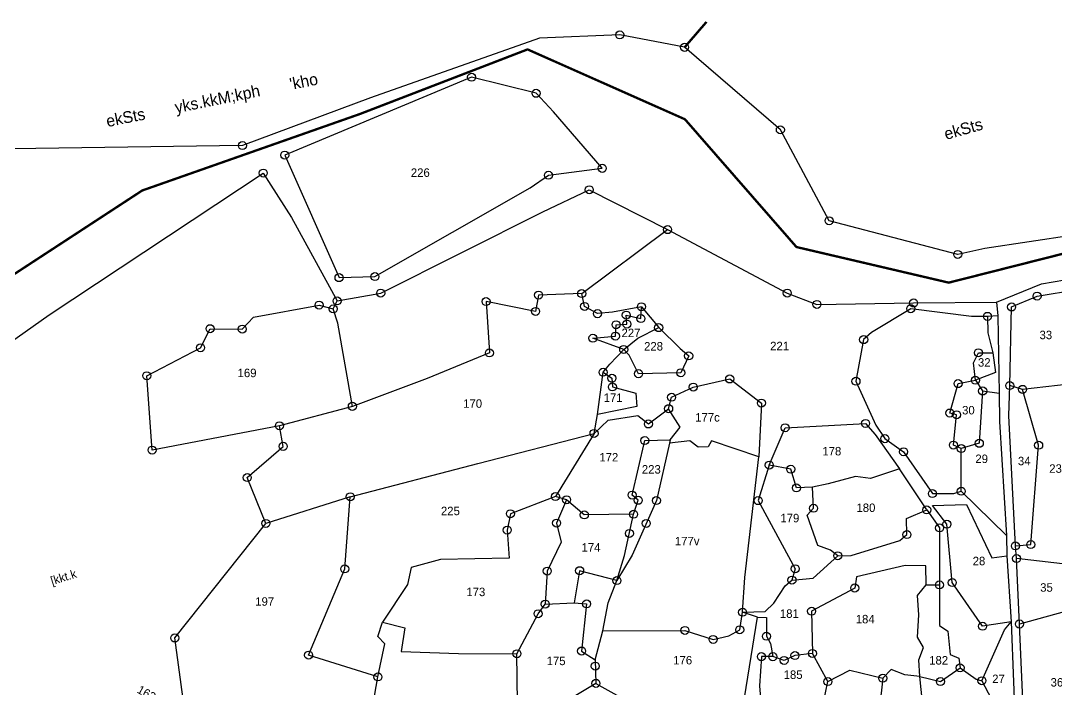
# Model space of a CAD drawing. Header units: feet. Extents: x 59 to 277694, y 0 to 2067228.
# Drawn here: x 176.5 to 396.4, y 360.6 to 502.6 of the extents above; entities that cross this region are included whole.
import ezdxf
from ezdxf.enums import TextEntityAlignment as Align

# ---------------------------------------------------------------- set-up
doc = ezdxf.new("R2010")
doc.units = ezdxf.units.FT
doc.header["$LTSCALE"] = 0.3
doc.header["$MEASUREMENT"] = 0
doc.linetypes.add('DASHDOT', pattern=[1, 0.5, -0.25, 0, -0.25])
doc.linetypes.add('DIVIDE', pattern=[1.25, 0.5, -0.25, 0, -0.25, 0, -0.25])
for name, color, linetype in [('OFF', 1, 'Continuous'), ('POLY_PARCEL', 6, 'Continuous'), ('POLY_ROAD', 30, 'Continuous'), ('POLY_WATER', 4, 'Continuous'), ('SYM_STONE', 1, 'Continuous'), ('TEXT_MAPIN', 7, 'Continuous'), ('TEXT_MAPOUT', 7, 'Continuous'), ('TEXT_PARCEL', 7, 'Continuous'), ('V_BOUND_STREAM_LINE', 7, 'DASHDOT'), ('V_DIVIDE_LINE', 7, 'DIVIDE')]:
    doc.layers.add(name, color=color, linetype=linetype)
doc.styles.add('TEXT_MAP', font='')
doc.styles.get('TEXT_MAP').set_extended_font_data('Kruti Dev 050')

# ---------------------------------------------------------------- blocks, each defined once
blk = doc.blocks.new('STONE')
blk.add_circle((0, 0), 0.851)

msp = doc.modelspace()

# ---------------------------------------------------------------- linework, layer by layer
at = {"layer": 'OFF'}
msp.add_lwpolyline([(332.95, 375.93), (329.76, 376.95)], dxfattribs=at)
at = {"layer": 'POLY_PARCEL'}
for points in [[(295.59, 444.67), (313.84, 458.25)], [(295.59, 444.67), (286.43, 444.36), (285.81, 440.89), (275.29, 442.98), (275.99, 432.06), (262.8, 426.59), (246.89, 420.71)], [(308.28, 441.88), (302.15, 440.71), (298.94, 440.4), (296.21, 441.95), (295.59, 444.67)], [(246.89, 420.71), (243.79, 438.41), (242.82, 441.42)], [(304.51, 432.79), (297.97, 435.19), (302.77, 435.63), (302.9, 438.05), (305.19, 438.17), (305.06, 440.09), (308.16, 439.35), (308.28, 441.88)], [(308.28, 441.88), (311.94, 437.43)], [(381.76, 439.83), (378.36, 439.83), (365.46, 441.46), (357.11, 436.38)], [(383.95, 439.92), (381.76, 439.83)], [(381.76, 439.83), (381.82, 436.36), (382.88, 432.09)], [(304.51, 432.79), (307.48, 435.2), (311.94, 437.43)], [(311.94, 437.43), (316.52, 432.97), (318.31, 431.43), (316.64, 427.84), (307.66, 427.65), (305.68, 431.55), (304.51, 432.79)], [(357.11, 436.38), (355.47, 434.88), (353.84, 426.03), (358.09, 416.68), (359.98, 413.84), (363.94, 411.05), (370.06, 402.17), (374.64, 402.17), (376.19, 402.67)], [(300.14, 427.94), (301.54, 429.69), (304.51, 432.79)], [(379.2, 426.26), (378.79, 429.93), (379.84, 432.09), (382.88, 432.09)], [(382.88, 432.09), (383.5, 427.89), (379.2, 426.26)], [(300.14, 427.94), (302.02, 426.69), (302.12, 424.83), (307.09, 423.53), (307.28, 420.64), (298.92, 418.95)], [(298.92, 418.95), (300.14, 427.94)], [(314.06, 420.21), (314.69, 422.63), (319.29, 424.79), (327.02, 426.52), (333.76, 421.41), (333.2, 410), (333.2, 410)], [(376.19, 411.74), (374.52, 412.48), (375.2, 418.91), (373.78, 419.29), (375.51, 425.53), (379.2, 426.26)], [(379.2, 426.26), (380.74, 423.97)], [(389.23, 424.32), (386.49, 425.12)], [(401.6, 425.69), (389.23, 424.32)], [(380.74, 423.97), (380.03, 412.85), (376.19, 411.74)], [(380.74, 423.97), (384.23, 423.49)], [(387.7, 391.04), (390.96, 391.33), (392.63, 412.43), (389.23, 424.32)], [(246.89, 420.71), (231.41, 416.59)], [(298.21, 414.95), (301.24, 417.77), (307.52, 418.78), (309.76, 416.96), (314.06, 420.21)], [(314.38, 413.62), (316.47, 416.29), (314.06, 420.21)], [(298.21, 414.95), (298.92, 418.95)], [(335.42, 408.21), (338.79, 416.15), (355.87, 417.08), (357.89, 414.73), (363.05, 407.43)], [(246.45, 401.49), (273.56, 408.55), (298.21, 414.95)], [(298.21, 414.95), (290.02, 401.54)], [(306.61, 397.77), (307.6, 400.74), (306.3, 401.85), (309, 413.44), (314.38, 413.62)], [(314.38, 413.62), (314.21, 412.9)], [(314.21, 412.9), (311.46, 400.7), (306.3, 389.11), (303.08, 383.69)], [(333.2, 410), (323.16, 413.38), (322.47, 412.08), (320.31, 412.02), (318.57, 413.38), (314.21, 412.9), (314.21, 412.9)], [(376.19, 402.67), (376.19, 411.74)], [(329.76, 376.95), (330.21, 384.33), (333.2, 410)], [(335.42, 408.21), (333.07, 400.67), (340.93, 386.19), (340.25, 383.78)], [(344.59, 403.57), (341.18, 403.39), (340, 407.35), (335.42, 408.21)], [(363.05, 407.43), (356.92, 405.4), (353.71, 405.82), (347.95, 404.21), (344.59, 403.57)], [(368.87, 398.71), (363.05, 407.43)], [(349.97, 388.97), (348.42, 390.15), (345.76, 391.14), (343.47, 397.57), (344.83, 399.06), (344.59, 403.57)], [(376.19, 402.67), (385.79, 393.26)], [(246.45, 401.49), (228.52, 395.83)], [(252.33, 363.21), (237.6, 367.85), (245.28, 386.16), (246.45, 401.49)], [(290.02, 401.54), (280.45, 397.89), (279.77, 394.42), (280.2, 388.42), (265.59, 388.18), (259.4, 386.44), (258.6, 382.85), (253.32, 374.84)], [(292.37, 400.86), (290.27, 395.91), (291.26, 391.83), (288.29, 385.7), (287.84, 378.68)], [(292.37, 400.86), (290.02, 401.54)], [(306.61, 397.77), (296.15, 397.65), (292.37, 400.86)], [(349.97, 388.97), (352.84, 388.99), (363.12, 392.21), (364.66, 393.45), (364.6, 396.91), (368.87, 398.71)], [(368.87, 398.71), (371.6, 394.87), (371.57, 382.77)], [(386.77, 374.95), (380.72, 373.98), (374.28, 383.26), (373.16, 395.67), (370.07, 399.62), (377.33, 399.86), (382.7, 388.49), (385.84, 388.95)], [(303.08, 383.69), (304.69, 389.05), (306.61, 397.77)], [(340.25, 383.78), (344.77, 384.21), (349.97, 388.97)], [(400.74, 386.88), (387.93, 388.37)], [(303.08, 383.69), (295.16, 385.79), (294.03, 378.99)], [(368.76, 382.8), (368.69, 386.85), (364.3, 386.91), (353.96, 384.5), (353.57, 382.11), (344.41, 377.18), (344.59, 368.2)], [(300.05, 372.99), (301.23, 378.93), (303.08, 383.69)], [(329.76, 376.95), (334.56, 377.1), (336.41, 378.89), (338.83, 382.6), (340.25, 383.78)], [(367.43, 363.34), (367.21, 366.87), (368.2, 369.47), (366.9, 371.69), (367.21, 376.39), (366.9, 380.54), (368.76, 382.8)], [(368.76, 382.8), (371.57, 382.77)], [(371.57, 382.77), (371.6, 374.13), (373.32, 372.94), (373.83, 367.98), (375.69, 367.18), (375.95, 365.14)], [(281.84, 368.15), (286.32, 376.65), (287.84, 378.68)], [(287.84, 378.68), (294.03, 378.99)], [(294.03, 378.99), (296.63, 378.74), (295.58, 368.72), (298.42, 366.86)], [(300.05, 372.99), (317.51, 373.11), (323.51, 371.19), (326.86, 371.93), (329.15, 373.23), (329.76, 376.95)], [(400.07, 377.58), (388.56, 374.46)], [(252.33, 363.21), (253.76, 370.26), (252.33, 371.81), (253.32, 374.84)], [(253.32, 374.84), (258.03, 373.66), (257.23, 368.65), (269.42, 368.22), (281.84, 368.15)], [(298.61, 361.85), (315.32, 352.54), (329.54, 354.83), (332.95, 375.93), (334.87, 375.87), (334.81, 371.85), (335.67, 370.3), (336.17, 367.52)], [(380.59, 362.4), (385.36, 373.24), (386.77, 374.95)], [(298.42, 366.86), (300.05, 372.99)], [(281.96, 357.74), (281.84, 368.15)], [(336.17, 367.52), (333.75, 367.52), (333.38, 361.33), (333.57, 358.73), (338.87, 357.46), (346.86, 357.42), (347.89, 362.23)], [(344.59, 368.2), (340.87, 367.76), (338.58, 366.71), (336.17, 367.52)], [(347.89, 362.23), (344.59, 368.2)], [(298.42, 366.86), (298.61, 361.85)], [(367.43, 363.34), (371.78, 362.24), (375.95, 365.14)], [(375.95, 365.14), (379.36, 362.75), (380.59, 362.4)], [(251.58, 359.12), (252.33, 363.21)], [(347.89, 362.23), (352.51, 364.67), (359.54, 362.94)], [(359.54, 362.94), (357.4, 344.07), (356.91, 342.15), (359.07, 340.23), (361.73, 340.91), (365.61, 339.61), (368.02, 342.52), (369.2, 346.11), (367.43, 363.34)], [(367.43, 363.34), (364.18, 363.68), (361.28, 364.77), (359.54, 362.94)], [(298.61, 361.85), (293.66, 358.82), (293.41, 354.21)], [(380.59, 362.4), (387.78, 348.71)]]:
    msp.add_lwpolyline(points, dxfattribs=at)
at = {"layer": 'POLY_ROAD'}
for points in [[(386.49, 425.12), (386.89, 441.82), (392.31, 444.12), (400.9, 445.5)], [(383.69, 442.83), (383.95, 439.92)], [(383.95, 439.92), (384.23, 423.49)], [(387.7, 391.04), (386.31, 418.67), (386.49, 425.12)], [(384.23, 423.49), (384.35, 417.52), (385.79, 393.26)], [(385.79, 393.26), (385.84, 388.95)], [(387.93, 388.37), (387.7, 391.04)], [(385.84, 388.95), (386.77, 374.95)], [(388.56, 374.46), (387.93, 388.37)], [(386.77, 374.95), (387.75, 349.39), (387.78, 348.71)], [(389.79, 347.02), (388.56, 374.46)]]:
    msp.add_lwpolyline(points, dxfattribs=at)
at = {"layer": 'POLY_WATER'}
for points in [[(400.06, 457.07), (381.2, 454.24), (375.44, 453), (348.14, 460.15), (337.78, 479.46), (317.44, 496.99), (303.68, 499.64), (286.64, 498.94), (250.74, 486.26), (223.56, 476.12), (160.13, 475.18), (137.53, 436.75), (114.09, 397.14), (107.23, 386.12), (91.34, 370.19)], [(299.97, 471.28), (289.63, 483.25), (285.9, 487.22), (272.21, 490.64), (232.55, 474.08), (244.06, 448.05), (251.68, 448.28), (284.65, 467.16), (288.54, 469.81), (299.97, 471.28)], [(149.5, 413.58), (157.46, 422.42), (182.5, 440.14), (227.97, 470.27), (233.97, 460.81), (243.65, 443.11)], [(243.65, 443.11), (252.92, 444.76), (287.32, 462.05), (297.2, 466.72), (313.84, 458.25)], [(313.84, 458.25), (339.24, 444.77), (345.54, 442.36), (366.07, 442.67), (383.69, 442.83)], [(383.69, 442.83), (393.26, 446.71), (400.65, 448.03)], [(231.41, 416.59), (204.38, 411.42), (203.24, 427.21), (214.65, 433.17), (216.67, 437.21), (223.51, 437.11), (225.88, 439.66), (239.84, 442.21), (242.82, 441.42)], [(242.82, 441.42), (243.65, 443.11)], [(228.52, 395.83), (224.57, 405.57), (232.2, 412.21), (231.41, 416.59)], [(211.29, 355.88), (209.19, 371.49), (228.52, 395.83)]]:
    msp.add_lwpolyline(points, dxfattribs=at)
at = {"layer": 'V_BOUND_STREAM_LINE', "ltscale": 10, "const_width": 0.5, "flags": 128}
msp.add_lwpolyline([(91.34, 370.19), (114.41, 368.98), (147.42, 430.71), (202.27, 466.57), (248.46, 482.81), (284.1, 496.55), (317.52, 481.7), (341.2, 454.56), (373.54, 446.99), (406.5, 455.34), (423.45, 471.34), (435.05, 474.82), (466.52, 462.6), (500.87, 477.68), (526.4, 496.24), (532.67, 488.36), (538.71, 457.97), (560.83, 424.25), (613.98, 425.18), (621.18, 430.28), (637.31, 448.18)], dxfattribs=at)
at = {"layer": 'V_DIVIDE_LINE', "ltscale": 10, "const_width": 0.5, "flags": 128}
msp.add_lwpolyline([(317.44, 496.99), (322.1, 502.4)], dxfattribs=at)

# ---------------------------------------------------------------- block references
at = {"layer": 'SYM_STONE'}
for p in [(303.68, 499.64), (317.44, 496.99), (272.21, 490.64), (285.9, 487.22), (337.78, 479.46), (223.56, 476.12), (232.55, 474.08), (227.97, 470.27), (288.54, 469.81), (299.97, 471.28), (297.2, 466.72), (348.14, 460.15), (313.84, 458.25), (375.44, 453), (244.06, 448.05), (251.68, 448.28), (252.92, 444.76), (286.43, 444.36), (295.59, 444.67), (339.24, 444.77), (392.31, 444.12), (239.84, 442.21), (242.82, 441.42), (243.65, 443.11), (275.29, 442.98), (296.21, 441.95), (308.28, 441.88), (345.54, 442.36), (365.46, 441.46), (366.07, 442.67), (386.89, 441.82), (285.81, 440.89), (298.94, 440.4), (305.06, 440.09), (308.16, 439.35), (381.76, 439.83), (216.67, 437.21), (223.51, 437.11), (302.9, 438.05), (305.19, 438.17), (311.94, 437.43), (297.97, 435.19), (302.77, 435.63), (355.47, 434.88), (214.65, 433.17), (304.51, 432.79), (275.99, 432.06), (318.31, 431.43), (379.84, 432.09), (203.24, 427.21), (300.14, 427.94), (302.02, 426.69), (307.66, 427.65), (316.64, 427.84), (327.02, 426.52), (353.84, 426.03), (379.2, 426.26), (302.12, 424.83), (319.29, 424.79), (375.51, 425.53), (380.74, 423.97), (386.49, 425.12), (389.23, 424.32), (314.69, 422.63), (333.76, 421.41), (246.89, 420.71), (314.06, 420.21), (373.78, 419.29), (355.87, 417.08), (375.2, 418.91), (231.41, 416.59), (298.21, 414.95), (309.76, 416.96), (338.79, 416.15), (309, 413.44), (359.98, 413.84), (380.03, 412.85), (204.38, 411.42), (232.2, 412.21), (363.94, 411.05), (374.52, 412.48), (376.19, 411.74), (392.63, 412.43), (335.42, 408.21), (340, 407.35), (224.57, 405.57), (306.3, 401.85), (341.18, 403.39), (370.06, 402.17), (376.19, 402.67), (246.45, 401.49), (290.02, 401.54), (292.37, 400.86), (307.6, 400.74), (311.46, 400.7), (333.07, 400.67), (280.45, 397.89), (296.15, 397.65), (306.61, 397.77), (344.83, 399.06), (368.87, 398.71), (228.52, 395.83), (290.27, 395.91), (309.29, 395.84), (373.16, 395.67), (279.77, 394.42), (305.72, 393.7), (364.66, 393.45), (371.6, 394.87), (387.7, 391.04), (390.96, 391.33), (349.97, 388.97), (387.93, 388.37), (245.28, 386.16), (288.29, 385.7), (295.16, 385.79), (340.93, 386.19), (303.08, 383.69), (340.25, 383.78), (353.57, 382.11), (371.57, 382.77), (374.28, 383.26), (287.84, 378.68), (296.63, 378.74), (286.32, 376.65), (329.76, 376.95), (344.41, 377.18), (317.51, 373.11), (329.15, 373.23), (380.72, 373.98), (388.56, 374.46), (209.19, 371.49), (323.51, 371.19), (334.81, 371.85), (295.58, 368.72), (237.6, 367.85), (281.84, 368.15), (333.75, 367.52), (336.17, 367.52), (338.58, 366.71), (340.87, 367.76), (344.59, 368.2), (298.48, 365.51), (375.95, 365.14), (252.33, 363.21), (347.89, 362.23), (359.54, 362.94), (371.78, 362.24), (380.59, 362.4), (298.61, 361.85)]:
    msp.add_blockref('STONE', p, dxfattribs=at)

# ---------------------------------------------------------------- texts
at = {"layer": 'TEXT_MAPIN', "style": 'TEXT_MAP'}
msp.add_text('[kkt.k', height=1.8, rotation=17.3798, dxfattribs=at).set_placement((183.14, 382.7))
at = {"layer": 'TEXT_MAPOUT', "style": 'TEXT_MAP'}
for s, rotation, p in [("ekSts       yks.kkM;kph       'kho", 11.4548, (194.89, 480.03)), ('ekSts', 15.9366, (372.97, 477.3))]:
    msp.add_text(s, height=2.5, rotation=rotation, dxfattribs=at).set_placement(p)
at = {"layer": 'TEXT_PARCEL', "style": 'TEXT_MAP'}
for s, p in [('226', (261.32, 469.47)), ('227', (306.06, 435.41)), ('33', (394.15, 434.98)), ('228', (310.85, 432.57)), ('221', (337.62, 432.63)), ('32', (381.08, 429.14)), ('169', (224.53, 426.91)), ('170', (272.43, 420.4)), ('171', (302.27, 421.64)), ('30', (377.71, 418.99)), ('177c', (322.31, 417.47)), ('178', (348.71, 410.28)), ('172', (301.35, 408.99)), ('29', (380.53, 408.66)), ('34', (389.57, 408.19)), ('223', (310.38, 406.42)), ('231', (396.89, 406.59)), ('225', (267.71, 397.58)), ('180', (355.95, 398.26)), ('179', (339.79, 396.07)), ('174', (297.58, 389.84)), ('177v', (318, 391.18)), ('28', (379.96, 386.95)), ('35', (394.29, 381.32)), ('173', (273.11, 380.38)), ('197', (228.28, 378.34)), ('181', (339.69, 375.77)), ('184', (355.8, 374.6)), ('175', (290.16, 365.72)), ('176', (317.04, 365.87)), ('182', (371.39, 365.85)), ('185', (340.49, 362.79)), ('27', (384.11, 361.91)), ('36', (396.51, 361.17))]:
    msp.add_text(s, height=1.8, dxfattribs=at).set_placement(p, align=Align.CENTER)
msp.add_text('163v', height=1.8, rotation=330.8107, dxfattribs=at).set_placement((203.28, 358.69), align=Align.CENTER)

doc.saveas('drawing.dxf')
